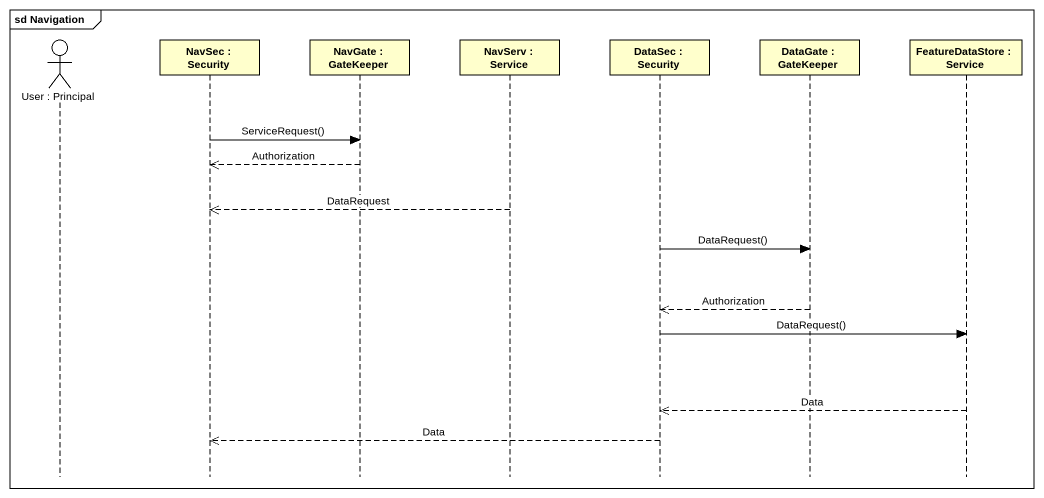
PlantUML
@startuml
mainframe sd Navigation
hide footbox
actor "User : Principal" as User
participant "NavSec : Security" as NavSec
participant "NavGate : GateKeeper" as NavGate
participant "NavServ : Service" as NavServ
participant "DataSec : Security" as DataSec
participant "DataGate : GateKeeper" as DataGate
participant "FeatureDataStore : Service" as FeatureDataStore

NavSec -> NavGate : ServiceRequest()
NavGate -->> NavSec : Authorization
NavServ -->> NavSec : DataRequest
DataSec -> DataGate : DataRequest()
DataGate -->> DataSec : Authorization
DataSec -> FeatureDataStore : DataRequest()
FeatureDataStore -->> DataSec : Data
DataSec -->> NavSec : Data
@enduml
